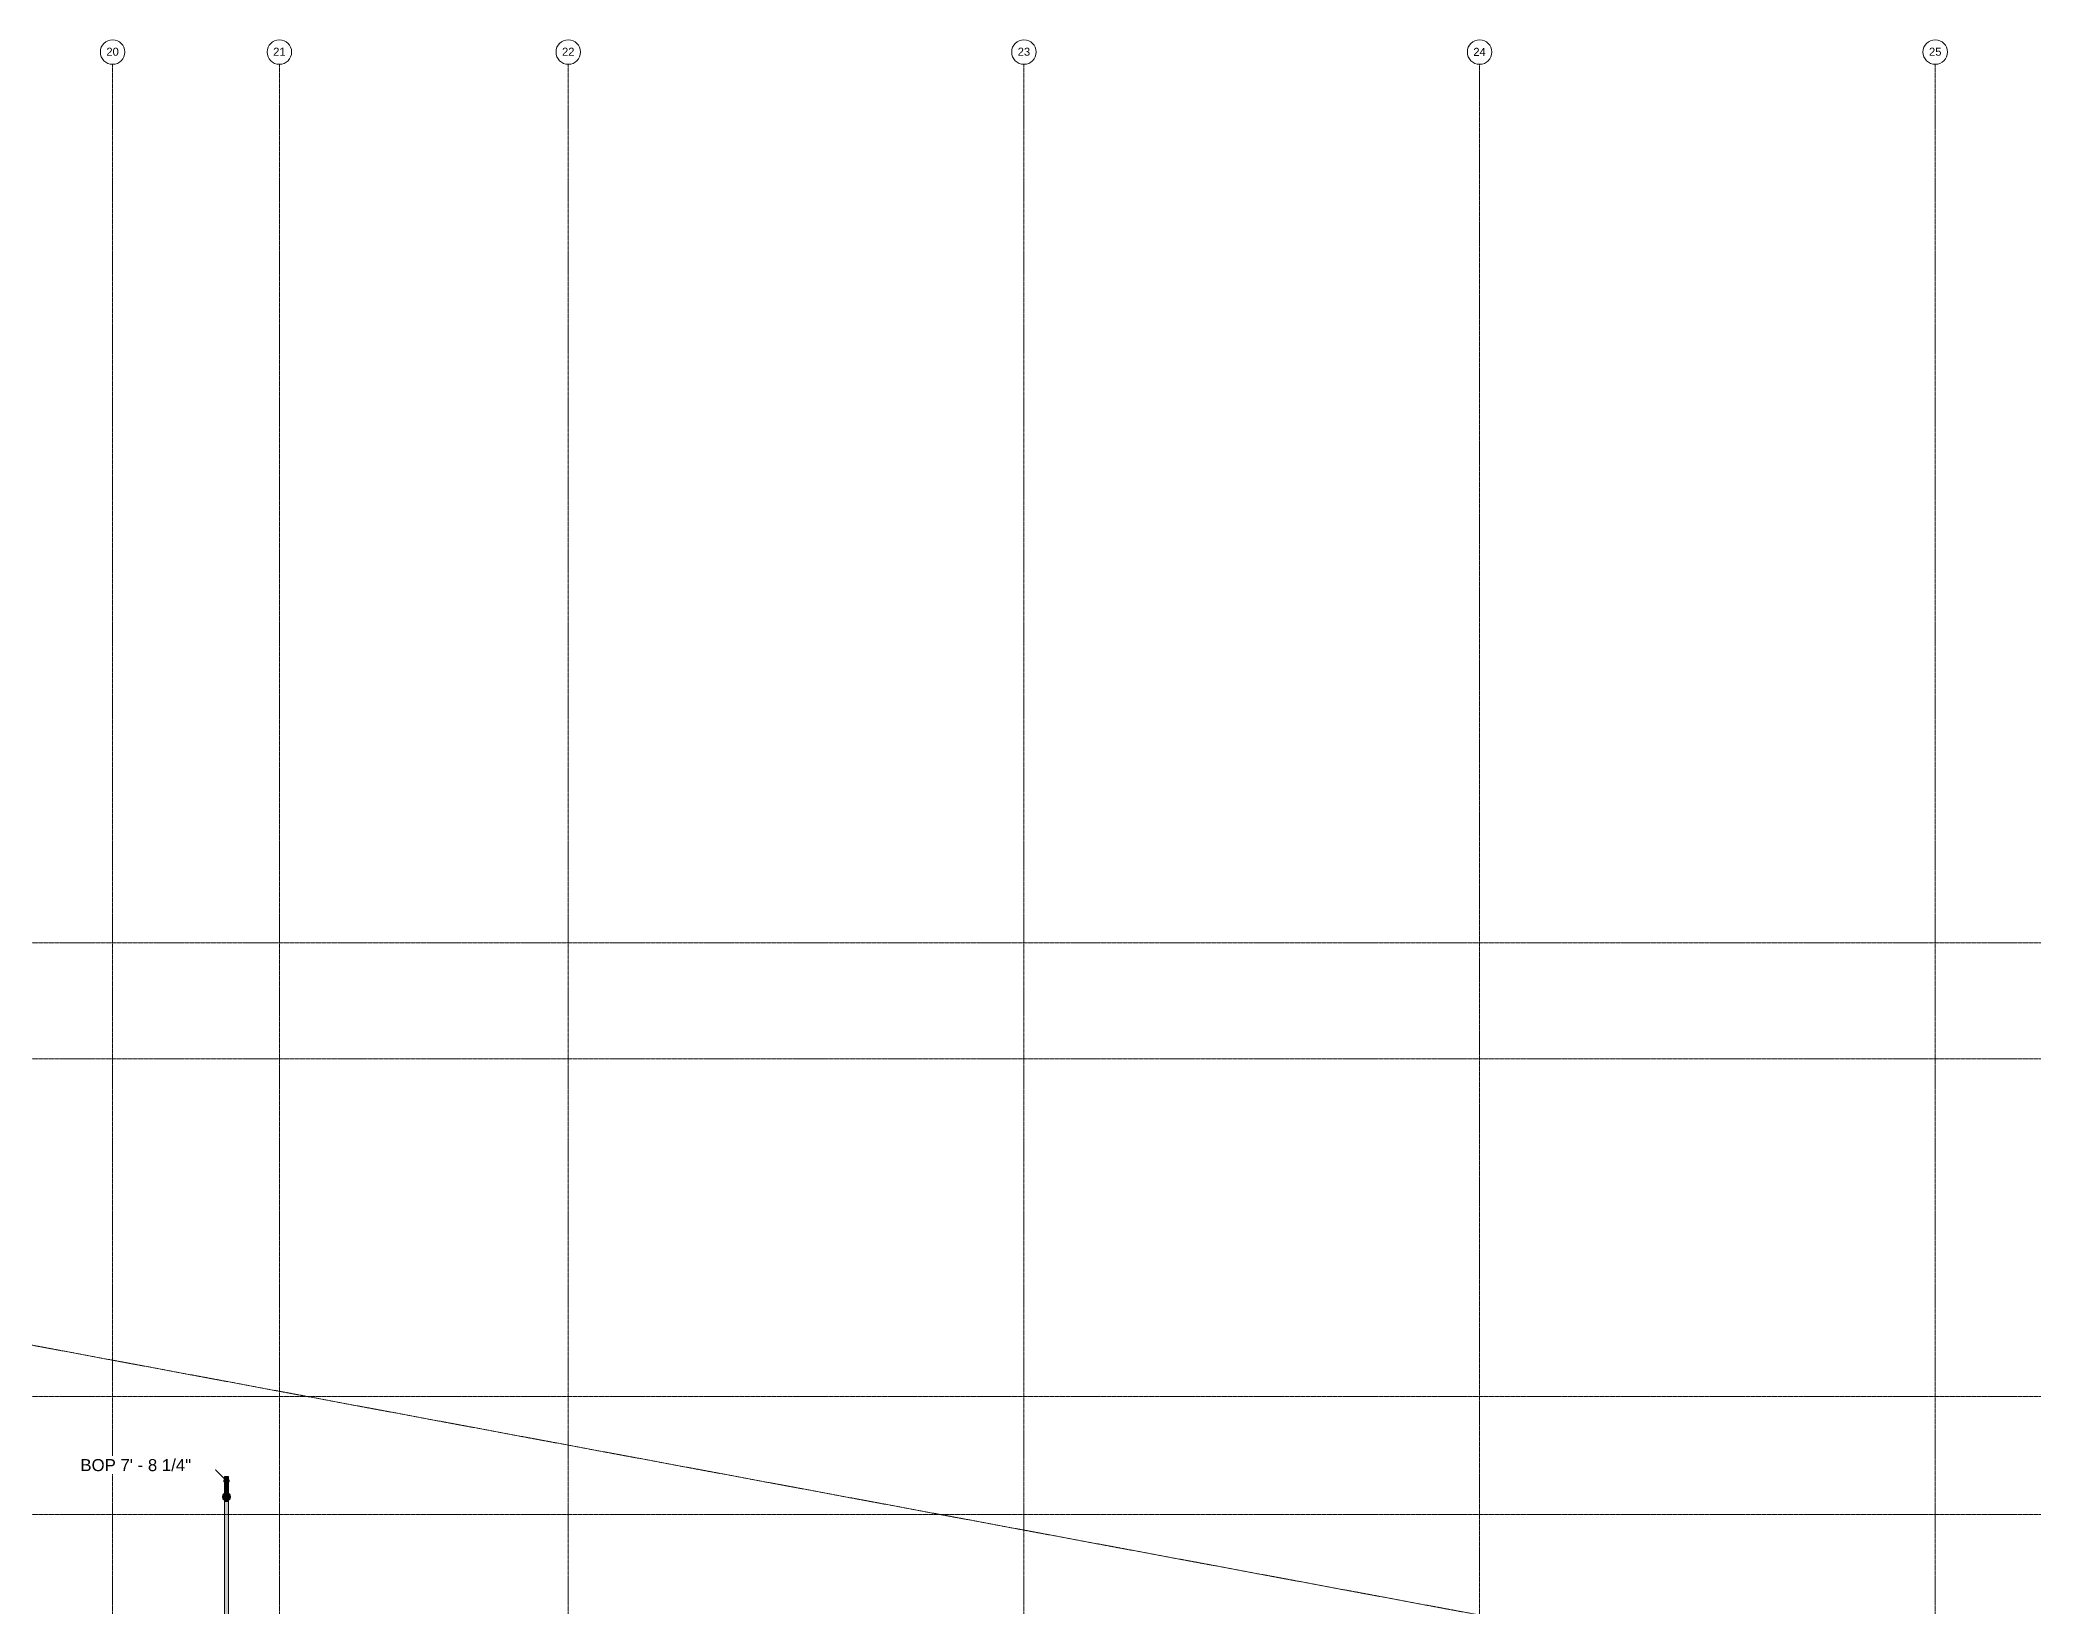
# Model space of a CAD drawing. Header units: inches. Extents: x -3679 to 241, y -496 to 1784.
# Drawn here: x -1720 to -740, y 1014 to 1784 of the extents above; entities that cross this region are included whole.
import ezdxf

# ---------------------------------------------------------------- set-up
doc = ezdxf.new("R2010")
doc.units = ezdxf.units.IN
doc.header["$MEASUREMENT"] = 0
doc.linetypes.add('Grid Line', pattern=[0.875, 0.5, -0.125, 0.125, -0.125])
for name, color, linetype, lineweight in [('A-ANNO-NOTE', 250, 'Continuous', 9), ('G-ANNO-DIMS', 251, 'Continuous', 9), ('P-PIPE', 1, 'Continuous', 9), ('P-PIPE-CNTR', 1, 'Continuous', 9), ('S-GRID', 8, 'Continuous', 9), ('S-GRID-IDEN', 8, 'Continuous', 13)]:
    doc.layers.add(name, color=color, linetype=linetype, lineweight=lineweight)
doc.styles.add('Arial', font='arial.ttf', dxfattribs={"height": 3.934132})
doc.styles.add('Arial_1', font='arial.ttf', dxfattribs={"height": 5.901198})

# ---------------------------------------------------------------- blocks, each defined once
blk = doc.blocks.new('Grid - 3_16_-139788-LOWER PARKING')
at = {"layer": 'S-GRID-IDEN'}
blk.add_circle((0, 0), 0.188, dxfattribs=at)

msp = doc.modelspace()

# ---------------------------------------------------------------- hatches: boundary and pattern name
at = {"layer": 'A-ANNO-NOTE'}
msp.add_hatch(color=256, dxfattribs=at).paths.add_polyline_path([(-1628, 1065.74), (-1627, 1066.01), (-1626.27, 1066.74), (-1626, 1067.74), (-1626.27, 1068.74), (-1627, 1069.47), (-1628, 1069.74), (-1629, 1069.47), (-1629.73, 1068.74), (-1630, 1067.74), (-1629.73, 1066.74), (-1629, 1066.01)], flags=0)
h = msp.add_hatch(color=256, dxfattribs=at)
edge = h.paths.add_edge_path(flags=0)
edge.add_arc((-1628, 1067.74), 2, 0, 360)
at = {"layer": 'P-PIPE'}
h = msp.add_hatch(color=256, dxfattribs=at)
h.paths.add_polyline_path([(-1628.67, 1069.98), (-1628.67, 1069.98), (-1628.67, 1077.71)], flags=0)
h.paths.add_polyline_path([(-1628, 1069.98), (-1628, 1077.74), (-1628.95, 1077.74), (-1628.95, 1069.99), (-1628.47, 1069.98), (-1628.25, 1069.98)], flags=0)
h = msp.add_hatch(color=256, dxfattribs=at)
h.paths.add_polyline_path([(-1628.95, 1067.74), (-1628.92, 1067.99), (-1628.79, 1068.27), (-1628.65, 1068.43), (-1628.44, 1068.58), (-1628.25, 1068.66), (-1628, 1068.69), (-1628, 1069.98), (-1628.95, 1069.99), (-1628.95, 1067.74)], flags=0)
h.paths.add_polyline_path([(-1628, 1065.49), (-1628.01, 1066.79), (-1628.25, 1066.83), (-1628.48, 1066.92), (-1628.67, 1067.07), (-1628.84, 1067.31), (-1628.88, 1067.38), (-1628.93, 1067.56), (-1628.95, 1067.74), (-1628.95, 1065.5), (-1628.47, 1065.49), (-1628.25, 1065.49)], flags=0)
for points in [[(-1628, 1066.79), (-1627.75, 1066.83), (-1627.53, 1066.92), (-1627.33, 1067.07), (-1627.18, 1067.27), (-1627.08, 1067.5), (-1627.05, 1067.74), (-1627.08, 1067.99), (-1627.18, 1068.22), (-1627.33, 1068.41), (-1627.53, 1068.57), (-1627.75, 1068.66), (-1628, 1068.69), (-1628.25, 1068.66), (-1628.48, 1068.57), (-1628.67, 1068.41), (-1628.82, 1068.22), (-1628.92, 1067.99), (-1628.95, 1067.74), (-1628.92, 1067.5), (-1628.82, 1067.27), (-1628.67, 1067.07), (-1628.48, 1066.92), (-1628.25, 1066.83)], [(-1628, 925.98), (-1627.05, 925.99), (-1627.05, 1065.5), (-1627.52, 1065.49), (-1628, 1065.49), (-1628, 931.87)]]:
    msp.add_hatch(color=256, dxfattribs=at).paths.add_polyline_path(points, flags=0)
h = msp.add_hatch(color=256, dxfattribs=at)
h.paths.add_polyline_path([(-1628, 1066.79), (-1627.75, 1066.83), (-1627.52, 1066.92), (-1627.32, 1067.07), (-1627.17, 1067.27), (-1627.08, 1067.5), (-1627.05, 1067.75), (-1627.08, 1067.99), (-1627.18, 1068.22), (-1627.33, 1068.42), (-1627.53, 1068.57), (-1627.75, 1068.66), (-1628, 1068.69), (-1628.25, 1068.66), (-1628.48, 1068.57), (-1628.67, 1068.41), (-1628.82, 1068.22), (-1628.92, 1067.99), (-1628.95, 1067.74), (-1628.92, 1067.49), (-1628.82, 1067.26), (-1628.67, 1067.07), (-1628.47, 1066.92), (-1628.24, 1066.82), (-1628, 1066.79)], flags=0)
h.paths.add_polyline_path([(-1628, 1066.79), (-1628.25, 1066.83), (-1628.48, 1066.92), (-1628.68, 1067.08), (-1628.82, 1067.27), (-1628.92, 1067.5), (-1628.95, 1067.74), (-1628.92, 1067.99), (-1628.82, 1068.22), (-1628.67, 1068.41), (-1628.48, 1068.57), (-1628.24, 1068.66), (-1628, 1068.69), (-1627.75, 1068.66), (-1627.53, 1068.57), (-1627.32, 1068.41), (-1627.18, 1068.22), (-1627.08, 1067.99), (-1627.05, 1067.74), (-1627.09, 1067.49), (-1627.18, 1067.27), (-1627.33, 1067.07), (-1627.53, 1066.92), (-1627.76, 1066.82)], flags=0)
h = msp.add_hatch(color=256, dxfattribs=at)
h.paths.add_polyline_path([(-1627.08, 1077.74), (-1627.08, 1077.74), (-1627.12, 1074.92)], flags=0)
h.paths.add_polyline_path([(-1628, 1069.98), (-1627.05, 1069.99), (-1627.05, 1077.74), (-1627.52, 1077.74), (-1628, 1077.74)], flags=0)
h = msp.add_hatch(color=256, dxfattribs=at)
h.paths.add_polyline_path([(-1627.05, 1067.74), (-1627.05, 1069.99), (-1627.52, 1069.98), (-1628, 1069.98), (-1628, 1068.69), (-1627.75, 1068.66), (-1627.52, 1068.56), (-1627.33, 1068.41), (-1627.16, 1068.18), (-1627.12, 1068.1), (-1627.07, 1067.92), (-1627.05, 1067.75)], flags=0)
h.paths.add_polyline_path([(-1628, 1065.49), (-1627.05, 1065.5), (-1627.05, 1067.73), (-1627.08, 1067.49), (-1627.21, 1067.21), (-1627.35, 1067.05), (-1627.54, 1066.91), (-1627.75, 1066.82), (-1628, 1066.79), (-1628, 1066.68)], flags=0)
h = msp.add_hatch(color=256, dxfattribs=at)
h.paths.add_polyline_path([(-1628.67, 925.98), (-1628.67, 925.98), (-1628.67, 931.87)], flags=0)
h.paths.add_polyline_path([(-1628, 925.98), (-1628, 1065.49), (-1628.95, 1065.5), (-1628.95, 925.99), (-1628.47, 925.98), (-1628.25, 925.98)], flags=0)

# ---------------------------------------------------------------- linework, layer by layer
at = {"layer": 'A-ANNO-NOTE'}
for p, q in [((-1629.73, 1068.74), (-1630, 1067.74)), ((-1629, 1069.47), (-1629.73, 1068.74)), ((-1628, 1069.74), (-1629, 1069.47)), ((-1627, 1069.47), (-1628, 1069.74)), ((-1626.27, 1068.74), (-1627, 1069.47)), ((-1626, 1067.74), (-1626.27, 1068.74)), ((-1630, 1067.74), (-1629.73, 1066.74)), ((-1629.73, 1066.74), (-1629, 1066.01)), ((-1629, 1066.01), (-1628, 1065.74)), ((-1628, 1065.74), (-1627, 1066.01)), ((-1627, 1066.01), (-1626.27, 1066.74)), ((-1626.27, 1066.74), (-1626, 1067.74))]:
    msp.add_line(p, q, dxfattribs=at)
msp.add_circle((-1628, 1067.74), 2, dxfattribs=at)
at = {"layer": 'G-ANNO-DIMS'}
for p, q in [((-1635.92, 1083.46), (-1644.26, 1083.46)), ((-1628, 1075.54), (-1635.92, 1083.46))]:
    msp.add_line(p, q, dxfattribs=at)
at = {"layer": 'G-ANNO-DIMS', "lineweight": 50}
msp.add_circle((-1628, 1075.54), 1, dxfattribs=at)
at = {"layer": 'P-PIPE'}
for p, q in [((-1628.95, 1077.74), (-1628.95, 1069.99)), ((-1628.95, 1069.99), (-1628.95, 1065.5)), ((-1627.05, 1069.99), (-1627.05, 1077.74)), ((-1627.05, 1065.5), (-1627.05, 1069.99)), ((-1628.95, 1065.5), (-1628.95, 925.99)), ((-1627.05, 925.99), (-1627.05, 1065.5))]:
    msp.add_line(p, q, dxfattribs=at)
for centre, radius, start, end in [((-1628, 1067.74), 0.95, 0, 180), ((-1628, 1068.22), 0.475, 270, 90), ((-1628, 1067.74), 0.95, 180, 0), ((-1628, 1067.27), 0.475, 90, 270)]:
    msp.add_arc(centre, radius, start, end, dxfattribs=at)
for centre, major_axis, start_param, end_param in [((-1628, 1077.74), (0.95, 0), 1.832596, 3.141593), ((-1628, 1077.74), (0.95, 0), 3.141593, 4.712389), ((-1628, 1069.99), (0.951, 0), 3.141593, 3.403392), ((-1628, 1069.99), (0.951, 0), 3.405488, 3.665191), ((-1628, 1069.99), (0.95, 0), 3.665191, 3.926025), ((-1628, 1069.99), (0.951, 0), 3.666373, 3.926991), ((-1628, 1069.99), (0.95, 0), 3.926991, 4.188266), ((-1628, 1069.99), (0.951, 0), 3.927731, 4.18879), ((-1628, 1069.99), (0.95, 0), 4.18879, 4.450357), ((-1628, 1069.99), (0.951, 0), 4.18924, 4.45059), ((-1628, 1069.99), (0.95, 0), 4.45059, 4.712389), ((-1628, 1069.99), (0.951, 0), 4.450806, 4.712389), ((-1628, 1077.74), (0.95, 0), 4.712389, 6.283185), ((-1628, 1069.99), (0.951, 0), 4.712389, 6.01929), ((-1628, 1069.99), (0.95, 0), 4.712389, 4.974188), ((-1628, 1077.74), (0.95, 0), 0, 1.308997), ((-1628, 1069.99), (0.95, 0), 4.974421, 5.235988), ((-1628, 1069.99), (0.95, 0), 5.236512, 5.497787), ((-1628, 1069.99), (0.95, 0), 5.498753, 5.759587), ((-1628, 1069.99), (0.951, 0), 6.021386, 6.283185), ((-1628, 1065.5), (0.951, 0), 3.141593, 4.712389), ((-1628, 1065.5), (0.95, 0), 3.665191, 3.926025), ((-1628, 1065.5), (0.95, 0), 3.926991, 4.188266), ((-1628, 1065.5), (0.95, 0), 4.18879, 4.450357), ((-1628, 1065.5), (0.95, 0), 4.45059, 4.712389), ((-1628, 1065.5), (0.951, 0), 4.712389, 6.283185), ((-1628, 1065.5), (0.95, 0), 4.712389, 4.974188), ((-1628, 1065.5), (0.95, 0), 4.974421, 5.235988), ((-1628, 1065.5), (0.95, 0), 5.236512, 5.497787), ((-1628, 1065.5), (0.95, 0), 5.498753, 5.759587)]:
    msp.add_ellipse(centre, major_axis=major_axis, ratio=0.004167, start_param=start_param, end_param=end_param, dxfattribs=at)
at = {"layer": 'P-PIPE-CNTR'}
for p, q in [((-1628, 1066.24), (-1628, 1069.24)), ((-1629.5, 1067.74), (-1626.5, 1067.74))]:
    msp.add_line(p, q, dxfattribs=at)
at = {"layer": 'S-GRID', "linetype": 'Grid Line'}
for p, q in [((-3580, 1488.28), (228, 778.5)), ((-3666.39, 1340), (228, 1340)), ((-3666.39, 1283), (228, 1283)), ((-3666.39, 1117), (228, 1117)), ((-3666.39, 1059), (228, 1059))]:
    msp.add_line(p, q, dxfattribs=at)

# ---------------------------------------------------------------- block references
at = {"layer": 'S-GRID-IDEN', "xscale": 31.99999999999999, "yscale": 31.99999999999999, "zscale": 31.99999999999999, "rotation": 180}
for p in [(-1684, 1777.74), (-1602, 1777.74), (-1460, 1777.74), (-1236, 1777.74), (-788, 1777.74)]:
    msp.add_blockref('Grid - 3_16_-139788-LOWER PARKING', p, dxfattribs=at)
at = {"layer": 'S-GRID-IDEN', "xscale": 31.99999999999999, "yscale": 31.99999999999999, "zscale": 31.99999999999999}
msp.add_blockref('Grid - 3_16_-139788-LOWER PARKING', (-1012, 1777.74), dxfattribs=at)

# ---------------------------------------------------------------- next in the draw order: texts
at = {"layer": 'S-GRID-IDEN', "lineweight": 9, "char_height": 3.934, "width": 7.296, "attachment_point": 2, "line_spacing_factor": 0.938532, "style": 'Arial', "bg_fill": 3, "box_fill_scale": 1.25, "bg_fill_color": 0, "bg_fill_transparency": 0}
for s, insert in [('20', (-1684, 1779.89)), ('21', (-1602, 1779.89)), ('22', (-1460, 1779.89)), ('23', (-1236, 1779.89)), ('24', (-1012, 1779.83)), ('25', (-788, 1779.89))]:
    msp.add_mtext(s, dxfattribs=dict(at, insert=insert))

# ---------------------------------------------------------------- next in the draw order: linework, layer by layer
at = {"layer": 'S-GRID', "linetype": 'Grid Line'}
for p, q in [((-1684, 1771.74), (-1684, -484.26)), ((-1602, 1771.74), (-1602, -484.26)), ((-1460, 1771.74), (-1460, -484.26)), ((-1236, 1771.74), (-1236, -484.26)), ((-1012, -484.26), (-1012, 1771.74)), ((-788, 1771.74), (-788, -484.26))]:
    msp.add_line(p, q, dxfattribs=at)

# ---------------------------------------------------------------- next in the draw order: texts
at = {"layer": 'G-ANNO-DIMS', "insert": (-1699.82, 1086.27), "char_height": 5.9012, "width": 64.872, "attachment_point": 1, "line_spacing_factor": 0.938532, "style": 'Arial_1', "bg_fill": 3, "box_fill_scale": 1.25, "bg_fill_color": 0, "bg_fill_transparency": 0}
msp.add_mtext('BOP 7\' - 8 1/4"', dxfattribs=at)

doc.saveas('drawing.dxf')
